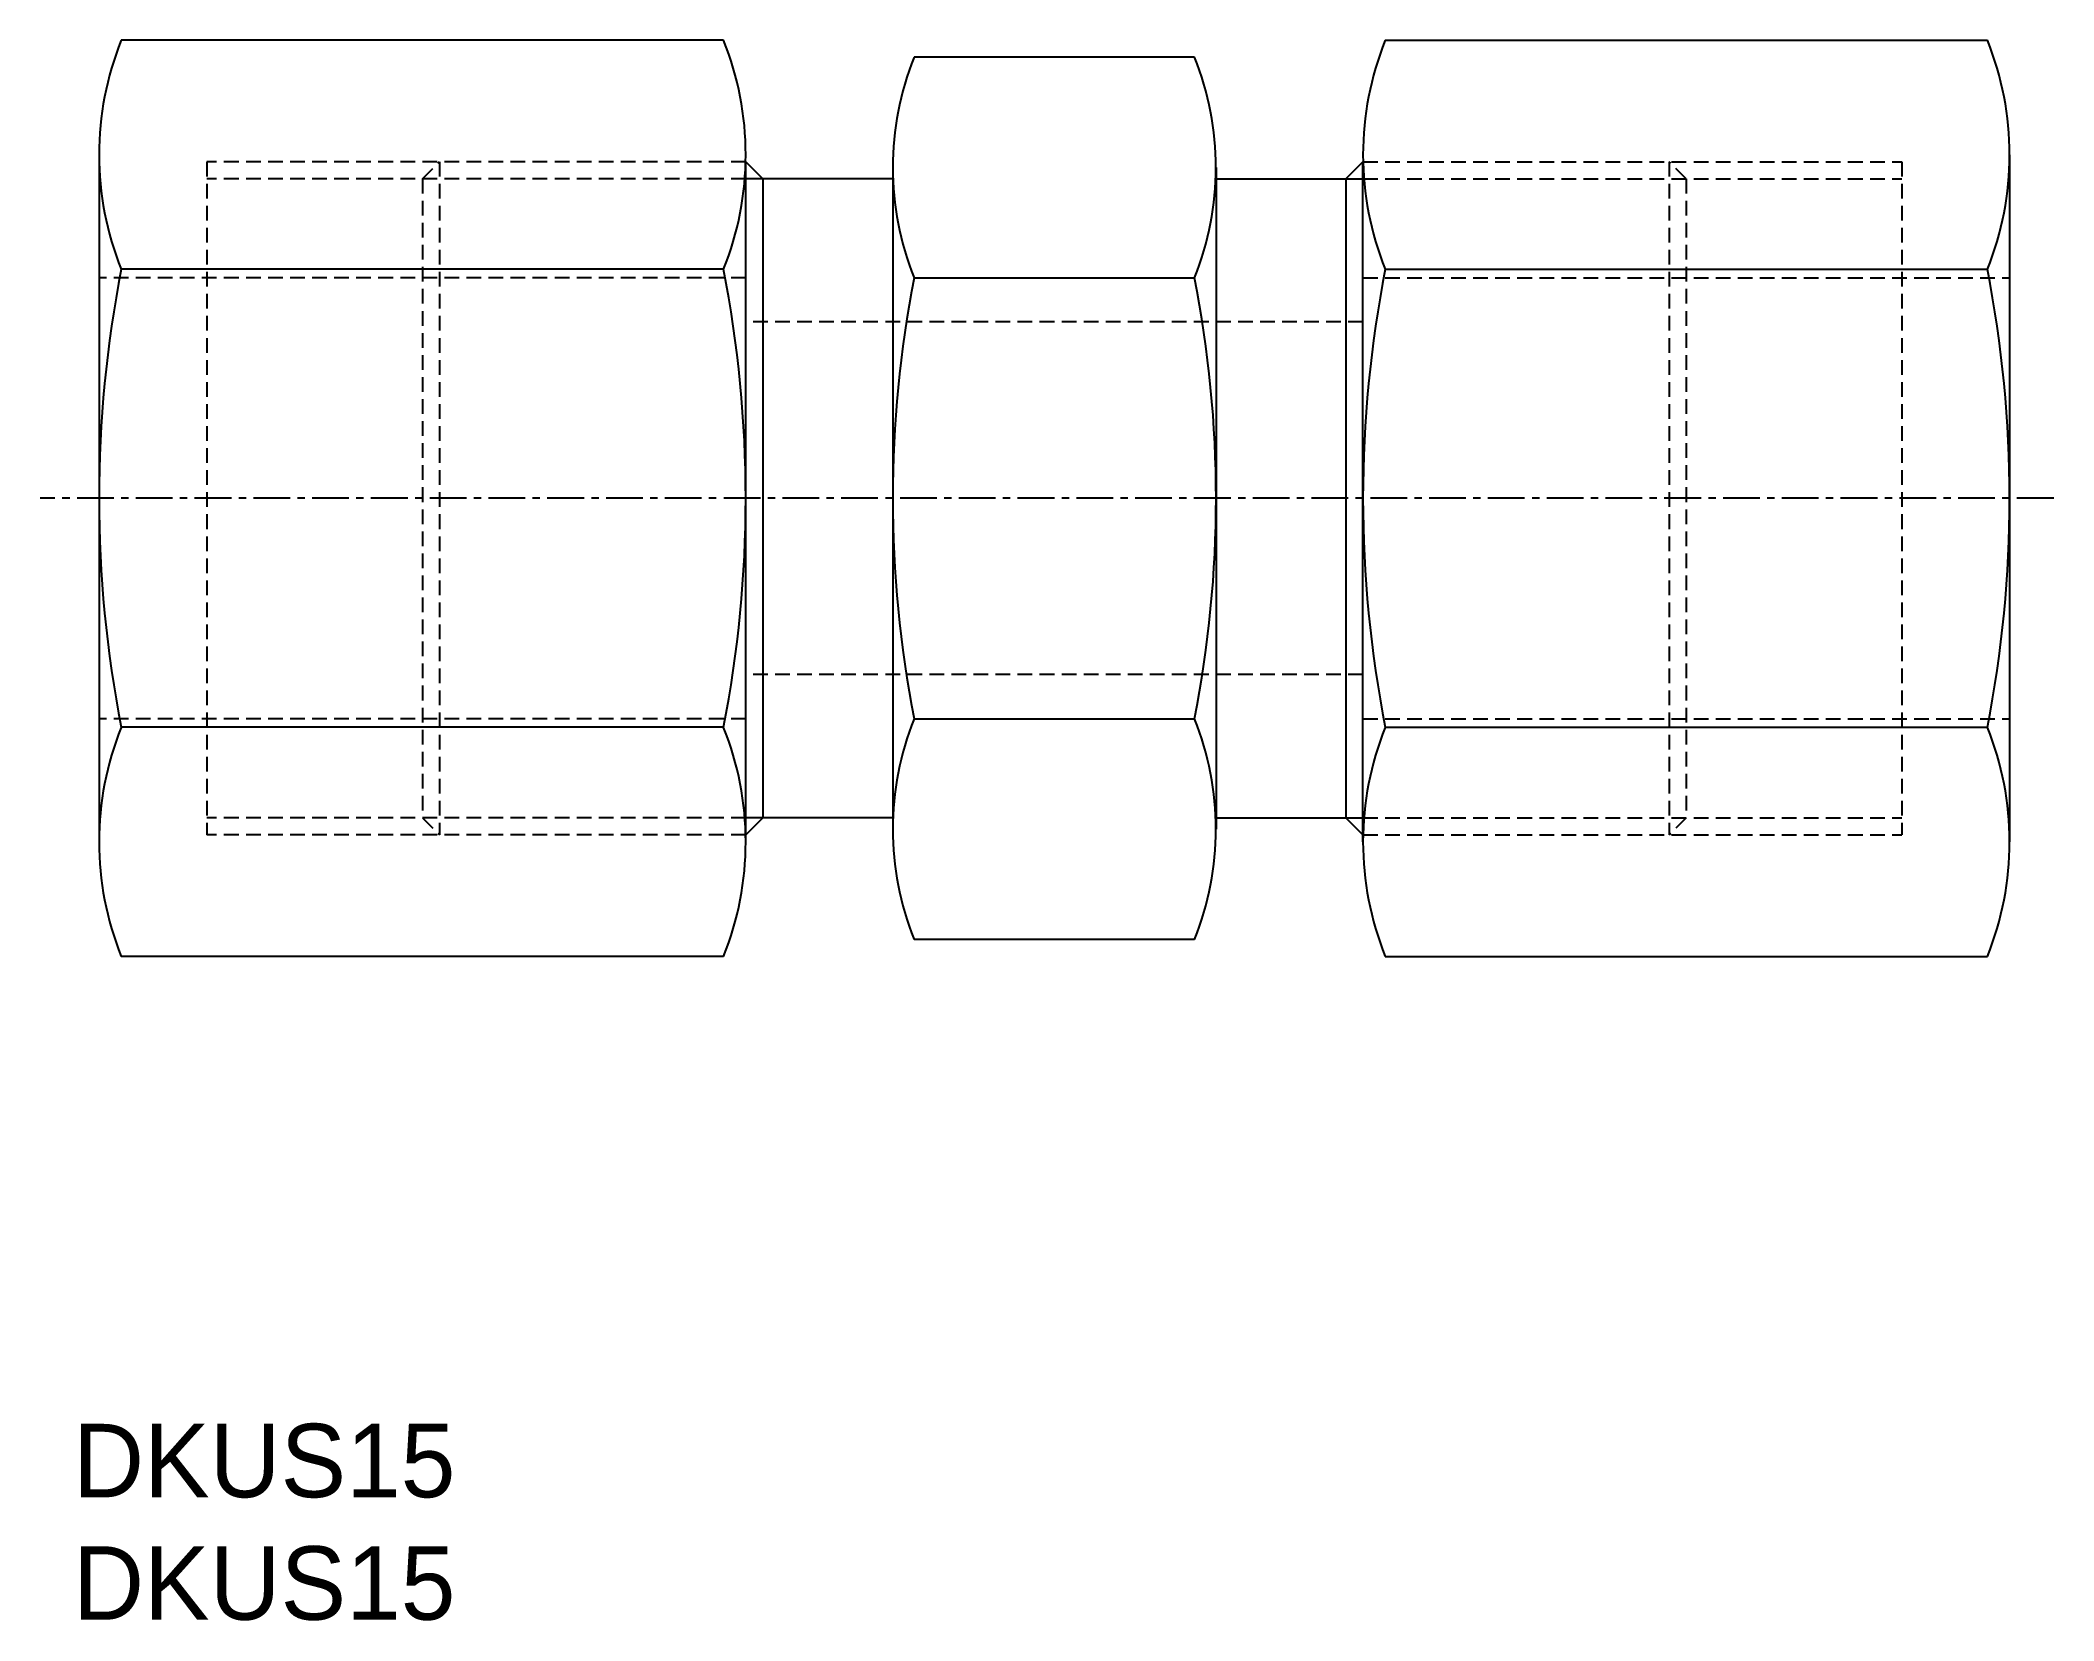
# Model space of a CAD drawing. Extents: x 149 to 217.5, y 137.9 to 191.7.
import ezdxf

# ---------------------------------------------------------------- set-up
doc = ezdxf.new("R2010")
doc.units = 0
doc.linetypes.add('CENTER', pattern=[2, 1.25, -0.25, 0.25, -0.25])
doc.linetypes.add('DASHED', pattern=[0.75, 0.5, -0.25])
doc.layers.get('0').update_dxf_attribs({"linetype": 'CONTINUOUS'})
doc.layers.add('CENTER', color=1, linetype='CENTER')

msp = doc.modelspace()

# ---------------------------------------------------------------- linework, layer by layer
for p, q in [((172.251, 191.652), (151.765, 191.652)), ((194.765, 191.652), (215.251, 191.652)), ((188.279, 191.075), (178.737, 191.075)), ((151.008, 187.755), (151.008, 176.064)), ((216.008, 187.755), (216.008, 176.064)), ((173.008, 176.064), (173.008, 187.519)), ((173.589, 186.938), (173.008, 187.519)), ((178.008, 187.322), (178.008, 164.805)), ((189.008, 187.322), (189.008, 164.805)), ((193.427, 186.938), (194.008, 187.519)), ((194.008, 176.064), (194.008, 187.519)), ((173.589, 186.938), (173.589, 165.189)), ((178.015, 186.938), (173.589, 186.938)), ((189, 186.938), (193.427, 186.938)), ((193.427, 186.938), (193.427, 165.189)), ((172.251, 183.858), (151.765, 183.858)), ((194.765, 183.858), (215.251, 183.858)), ((178.737, 183.569), (188.279, 183.569)), ((151.008, 176.064), (151.008, 164.372)), ((173.008, 164.372), (173.008, 176.064)), ((194.008, 164.372), (194.008, 176.064)), ((216.008, 176.064), (216.008, 164.372)), ((178.737, 168.558), (188.279, 168.558)), ((172.251, 168.27), (151.765, 168.27)), ((194.765, 168.27), (215.251, 168.27)), ((173.589, 165.189), (173.008, 164.608)), ((178.015, 165.189), (173.589, 165.189)), ((189, 165.189), (193.427, 165.189)), ((193.427, 165.189), (194.008, 164.608)), ((188.279, 161.053), (178.737, 161.053)), ((172.251, 160.475), (151.765, 160.475)), ((194.765, 160.475), (215.251, 160.475))]:
    msp.add_line(p, q)
at = {"color": 3, "linetype": 'DASHED'}
for p, q in [((173.008, 187.519), (154.674, 187.519)), ((154.674, 187.519), (154.674, 164.608)), ((162.008, 186.938), (162.589, 187.519)), ((162.589, 187.519), (162.589, 164.608)), ((194.008, 187.519), (212.341, 187.519)), ((204.427, 187.519), (204.427, 164.608)), ((205.008, 186.938), (204.427, 187.519)), ((212.341, 187.519), (212.341, 164.608)), ((173.008, 186.938), (154.674, 186.938)), ((162.008, 186.938), (162.008, 165.189)), ((194.008, 186.938), (212.341, 186.938)), ((205.008, 186.938), (205.008, 165.189)), ((173.008, 183.564), (151.008, 183.564)), ((194.008, 183.564), (216.008, 183.564)), ((194.008, 182.064), (173.008, 182.064)), ((194.008, 170.064), (173.008, 170.064)), ((173.008, 168.564), (151.008, 168.564)), ((194.008, 168.564), (216.008, 168.564)), ((173.008, 165.189), (154.674, 165.189)), ((162.008, 165.189), (162.589, 164.608)), ((194.008, 165.189), (212.341, 165.189)), ((205.008, 165.189), (204.427, 164.608)), ((173.008, 164.608), (154.674, 164.608)), ((194.008, 164.608), (212.341, 164.608))]:
    msp.add_line(p, q, dxfattribs=at)
at = {"color": 3, "linetype": 'CONTINUOUS'}
for p, q in [((173.589, 186.938), (173.008, 186.938)), ((193.427, 186.938), (194.008, 186.938)), ((173.589, 165.189), (173.008, 165.189)), ((193.427, 165.189), (194.008, 165.189))]:
    msp.add_line(p, q, dxfattribs=at)
for centre, radius, start, end in [((161.417, 187.755), 10.409, 158.01264, 201.98736), ((162.599, 187.755), 10.409, 338.01264, 21.98736), ((204.417, 187.755), 10.409, 158.01264, 201.98736), ((205.599, 187.755), 10.409, 338.01264, 21.98736), ((188.031, 187.322), 10.023, 158.01264, 201.98736), ((178.984, 187.322), 10.023, 338.01264, 21.98736), ((191.508, 176.064), 40.5, 168.9042, 191.0958), ((132.508, 176.064), 40.5, 348.9042, 11.0958), ((234.508, 176.064), 40.5, 168.9042, 191.0958), ((175.508, 176.064), 40.5, 348.9042, 11.0958), ((217.008, 176.064), 39, 168.9042, 191.0958), ((150.008, 176.064), 39, 348.9042, 11.0958), ((188.031, 164.805), 10.023, 158.01264, 201.98736), ((178.984, 164.805), 10.023, 338.01264, 21.98736), ((161.417, 164.372), 10.409, 158.01264, 201.98736), ((162.599, 164.372), 10.409, 338.01264, 21.98736), ((204.417, 164.372), 10.409, 158.01264, 201.98736), ((205.599, 164.372), 10.409, 338.01264, 21.98736)]:
    msp.add_arc(centre, radius, start, end)
at = {"layer": 'CENTER'}
msp.add_line((217.508, 176.064), (149.008, 176.064), dxfattribs=at)

# ---------------------------------------------------------------- texts
for p in [(150.124, 142.067), (150.124, 137.9)]:
    msp.add_text('DKUS15', height=2.5).set_placement(p)

doc.saveas('drawing.dxf')
